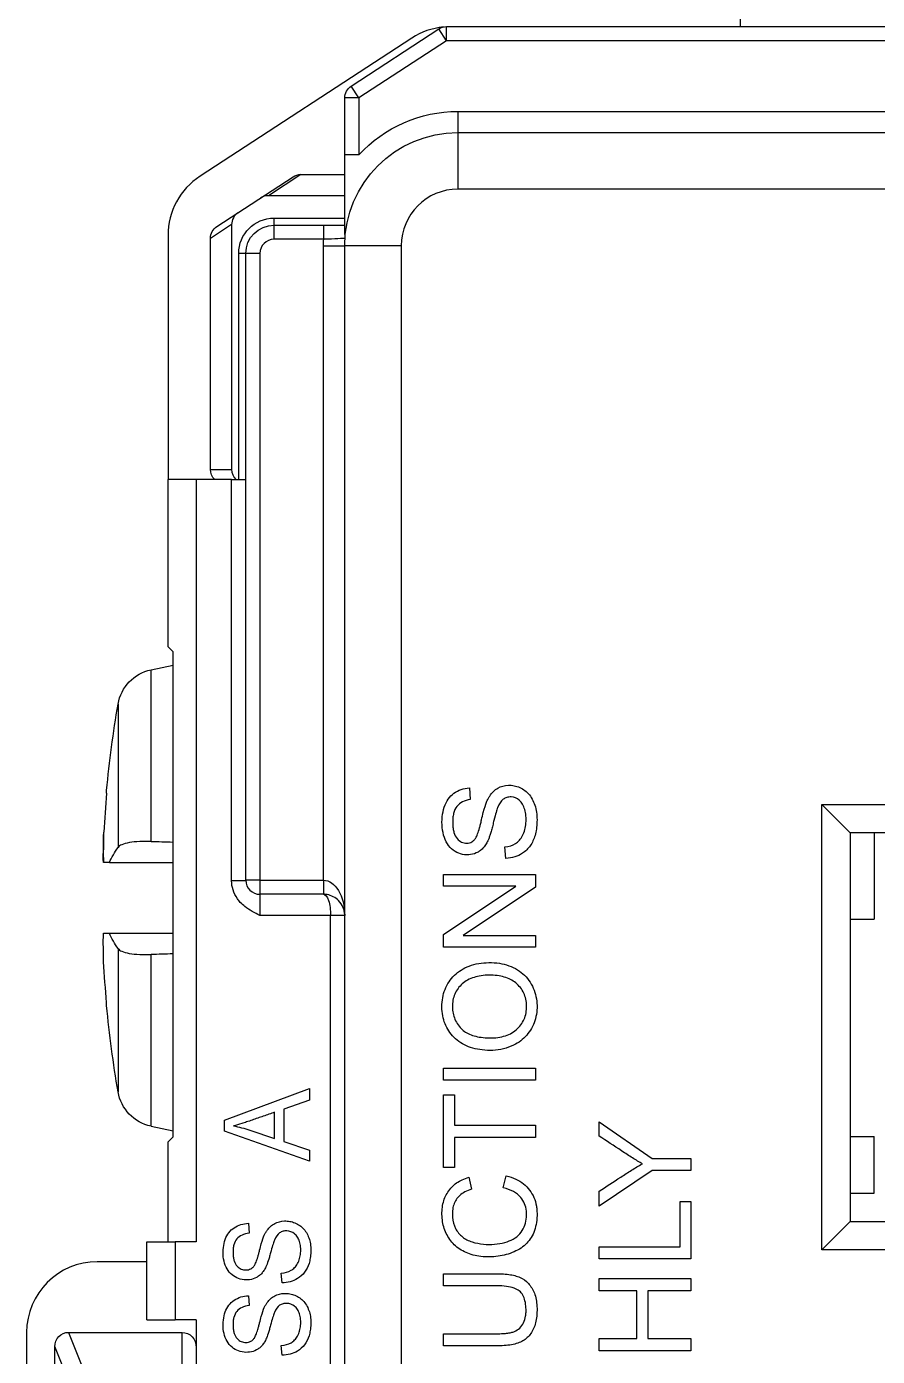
# Model space of a CAD drawing. Header units: inches. Extents: x -8 to 28.4, y -30 to 31.2.
# Drawn here: x 17.943 to 18.545, y 22.323 to 23.264 of the extents above; entities that cross this region are included whole.
import ezdxf

# ---------------------------------------------------------------- set-up
doc = ezdxf.new("R2010")
doc.units = ezdxf.units.IN
doc.header["$MEASUREMENT"] = 0
doc.layers.add('GEOMETRY', color=7, linetype='Continuous')
doc.layers.add('PSYMS', color=7, linetype='Continuous')

# ---------------------------------------------------------------- blocks, each defined once
blk = doc.blocks.new('GFRST15W')
at = {"layer": 'GEOMETRY'}
for p, q in [((0.505, 3.435), (0.505, 3.7375)), ((0.29697, 3.425), (0.29697, 3.435)), ((0.29697, 3.435), (1.45303, 3.435)), ((0.29697, 3.425), (0.29697, 3.435)), ((0.29697, 3.435), (1.45303, 3.435)), ((0.2724, 3.42688), (0.12268, 3.32919)), ((0.22954, 3.39294), (0.29151, 3.43338)), ((0.22954, 3.39294), (0.29151, 3.43338)), ((0.29697, 3.425), (0.29151, 3.43338)), ((0.29697, 3.425), (0.29151, 3.43338)), ((0.29697, 3.425), (0.235, 3.38457)), ((0.29697, 3.425), (0.235, 3.38457)), ((1.45303, 3.425), (0.29697, 3.425)), ((1.45303, 3.425), (0.29697, 3.425)), ((0.235, 3.38457), (0.22954, 3.39294)), ((0.235, 3.38457), (0.22954, 3.39294)), ((0.235, 3.38457), (0.225, 3.38457)), ((0.225, 3.34423), (0.225, 3.38457)), ((0.235, 3.38457), (0.225, 3.38457)), ((0.225, 3.34423), (0.225, 3.38457)), ((0.235, 3.38457), (0.235, 3.34423)), ((0.235, 3.38457), (0.235, 3.34423)), ((0.305, 3.375), (0.305, 3.36)), ((0.305, 3.375), (1.445, 3.375)), ((0.305, 3.375), (0.305, 3.36)), ((0.305, 3.375), (1.445, 3.375)), ((0.305, 3.36), (0.305, 3.32)), ((0.305, 3.36), (1.445, 3.36)), ((0.305, 3.36), (0.305, 3.32)), ((0.305, 3.36), (1.445, 3.36)), ((0.235, 3.34423), (0.225, 3.34423)), ((0.235, 3.34423), (0.225, 3.34423)), ((0.13459, 3.2936), (0.18842, 3.32871)), ((0.19406, 3.33039), (0.17106, 3.31539)), ((0.19406, 3.33039), (0.225, 3.33039)), ((0.17106, 3.31539), (0.17097, 3.31539)), ((0.225, 3.31539), (0.17106, 3.31539)), ((1.445, 3.32), (0.305, 3.32)), ((1.445, 3.32), (0.305, 3.32)), ((0.145, 3.29494), (0.13, 3.28515)), ((0.145, 3.29497), (0.145, 3.29494)), ((0.145, 3.29494), (0.145, 3.12164)), ((0.175, 3.2945), (0.175, 3.2995)), ((0.175, 3.2995), (0.225, 3.2995)), ((0.175, 3.2945), (0.175, 3.2995)), ((0.175, 3.2995), (0.225, 3.2995)), ((0.175, 3.2845), (0.175, 3.2945)), ((0.175, 3.2945), (0.21011, 3.2945)), ((0.175, 3.2845), (0.175, 3.2945)), ((0.175, 3.2945), (0.21011, 3.2945)), ((0.21011, 3.2845), (0.21011, 3.2945)), ((0.21011, 3.2945), (0.225, 3.2945)), ((0.21011, 3.2845), (0.21011, 3.2945)), ((0.21011, 3.2945), (0.225, 3.2945)), ((0.1, 3.28732), (0.1, 3.1145)), ((0.13, 3.12164), (0.13, 3.28515)), ((0.21011, 3.2845), (0.175, 3.2845)), ((0.21011, 3.2845), (0.175, 3.2845)), ((0.21, 3.28), (0.225, 3.28)), ((0.21, 2.831), (0.21, 3.28)), ((0.21, 3.28), (0.225, 3.28)), ((0.21, 2.831), (0.21, 3.28)), ((0.265, 3.28), (0.225, 3.28)), ((0.225, 0.84), (0.225, 3.28)), ((0.265, 3.28), (0.225, 3.28)), ((0.225, 0.84), (0.225, 3.28)), ((0.265, 3.28), (0.265, 0.84)), ((0.265, 3.28), (0.265, 0.84)), ((0.15, 3.1145), (0.15, 3.2745)), ((0.155, 3.2745), (0.15, 3.2745)), ((0.15, 3.1145), (0.15, 3.2745)), ((0.155, 3.2745), (0.15, 3.2745)), ((0.165, 3.2745), (0.155, 3.2745)), ((0.155, 2.831), (0.155, 3.2745)), ((0.165, 3.2745), (0.155, 3.2745)), ((0.155, 2.831), (0.155, 3.2745)), ((0.165, 3.2745), (0.165, 2.831)), ((0.165, 3.2745), (0.165, 2.831)), ((0.13, 3.12164), (0.145, 3.12164)), ((0.12, 3.1145), (0.1, 3.1145)), ((0.1, 2.99615), (0.1, 3.1145)), ((0.12, 3.1145), (0.1, 3.1145)), ((0.1, 2.99615), (0.1, 3.1145)), ((0.12, 3.1145), (0.12, 2.57514)), ((0.145, 3.1145), (0.12, 3.1145)), ((0.12, 3.1145), (0.12, 2.57514)), ((0.145, 3.1145), (0.12, 3.1145)), ((0.145, 3.1145), (0.155, 3.1145)), ((0.145, 2.83049), (0.145, 3.1145)), ((0.145, 3.1145), (0.155, 3.1145)), ((0.145, 2.83049), (0.145, 3.1145)), ((0.1, 2.99615), (0.10358, 2.99257)), ((0.1, 2.99615), (0.10358, 2.99257)), ((0.10358, 2.64943), (0.10358, 2.99257)), ((0.10358, 2.64943), (0.10358, 2.99257)), ((0.08803, 2.9799), (0.10358, 2.9832)), ((0.08803, 2.85843), (0.08803, 2.9799)), ((0.0647, 2.95562), (0.0647, 2.85422)), ((0.0566, 2.89255), (0.0566, 2.89456)), ((0.31318, 2.89623), (0.31382, 2.88798)), ((0.31318, 2.89623), (0.31382, 2.88798)), ((0.5825, 2.8645), (0.5625, 2.8845)), ((0.5625, 2.5695), (0.5625, 2.8845)), ((0.5625, 2.8845), (0.6875, 2.8845)), ((0.5825, 2.8645), (0.5625, 2.8845)), ((0.5625, 2.5695), (0.5625, 2.8845)), ((0.5625, 2.8845), (0.6875, 2.8845)), ((0.05451, 2.86348), (0.05448, 2.86348)), ((0.6675, 2.8645), (0.5825, 2.8645)), ((0.5825, 2.8645), (0.5825, 2.5895)), ((0.6675, 2.8645), (0.5825, 2.8645)), ((0.5825, 2.8645), (0.5825, 2.5895)), ((0.5995, 2.8645), (0.5995, 2.8035)), ((0.5995, 2.8645), (0.5995, 2.8035)), ((0.33899, 2.84643), (0.33828, 2.85454)), ((0.33899, 2.84643), (0.33828, 2.85454)), ((0.05855, 2.8434), (0.05428, 2.8434)), ((0.29488, 2.8349), (0.35988, 2.8349)), ((0.29488, 2.82666), (0.29488, 2.8349)), ((0.29488, 2.8349), (0.35988, 2.8349)), ((0.29488, 2.82666), (0.29488, 2.8349)), ((0.35988, 2.8349), (0.35988, 2.82607)), ((0.35988, 2.8349), (0.35988, 2.82607)), ((0.155, 2.83049), (0.145, 2.83049)), ((0.155, 2.83049), (0.145, 2.83049)), ((0.165, 2.831), (0.155, 2.831)), ((0.155, 2.83049), (0.155, 2.831)), ((0.165, 2.831), (0.155, 2.831)), ((0.155, 2.83049), (0.155, 2.831)), ((0.165, 2.831), (0.165, 2.821)), ((0.165, 2.831), (0.21, 2.831)), ((0.165, 2.831), (0.165, 2.821)), ((0.165, 2.831), (0.21, 2.831)), ((0.21, 2.831), (0.21, 2.821)), ((0.21, 2.831), (0.21, 2.821)), ((0.34591, 2.82666), (0.29488, 2.82666)), ((0.29488, 2.79252), (0.34591, 2.82666)), ((0.34591, 2.82666), (0.29488, 2.82666)), ((0.29488, 2.79252), (0.34591, 2.82666)), ((0.35988, 2.82607), (0.30879, 2.79194)), ((0.35988, 2.82607), (0.30879, 2.79194)), ((0.165, 2.821), (0.165, 2.806)), ((0.21, 2.821), (0.165, 2.821)), ((0.165, 2.821), (0.165, 2.806)), ((0.21, 2.821), (0.165, 2.821)), ((0.215, 2.806), (0.165, 2.806)), ((0.215, 2.806), (0.165, 2.806)), ((0.225, 2.806), (0.215, 2.806)), ((0.215, 1.06841), (0.215, 2.806)), ((0.225, 2.806), (0.215, 2.806)), ((0.215, 1.06841), (0.215, 2.806)), ((0.5825, 2.8035), (0.5995, 2.8035)), ((0.5825, 2.8035), (0.5995, 2.8035)), ((0.05428, 2.7934), (0.0543, 2.7934)), ((0.0543, 2.7934), (0.05855, 2.7934)), ((0.29488, 2.78369), (0.29488, 2.79252)), ((0.29488, 2.78369), (0.29488, 2.79252)), ((0.30879, 2.79194), (0.35988, 2.79194)), ((0.30879, 2.79194), (0.35988, 2.79194)), ((0.35988, 2.79194), (0.35988, 2.78369)), ((0.35988, 2.79194), (0.35988, 2.78369)), ((0.0647, 2.78258), (0.0647, 2.68118)), ((0.08803, 2.6569), (0.08803, 2.77837)), ((0.35988, 2.78369), (0.29488, 2.78369)), ((0.35988, 2.78369), (0.29488, 2.78369)), ((0.0566, 2.74224), (0.0566, 2.74425)), ((0.29488, 2.68937), (0.29488, 2.69799)), ((0.29488, 2.69799), (0.35988, 2.69799)), ((0.29488, 2.68937), (0.29488, 2.69799)), ((0.29488, 2.69799), (0.35988, 2.69799)), ((0.35988, 2.69799), (0.35988, 2.68937)), ((0.35988, 2.69799), (0.35988, 2.68937)), ((0.14, 2.66118), (0.2, 2.68369)), ((0.14, 2.66118), (0.2, 2.68369)), ((0.2, 2.68369), (0.2, 2.6754)), ((0.2, 2.68369), (0.2, 2.6754)), ((0.35988, 2.68937), (0.29488, 2.68937)), ((0.35988, 2.68937), (0.29488, 2.68937)), ((0.2, 2.6754), (0.18183, 2.66898)), ((0.2, 2.6754), (0.18183, 2.66898)), ((0.29488, 2.67908), (0.30254, 2.67908)), ((0.29488, 2.62757), (0.29488, 2.67908)), ((0.29488, 2.67908), (0.30254, 2.67908)), ((0.29488, 2.62757), (0.29488, 2.67908)), ((0.30254, 2.67908), (0.30254, 2.65758)), ((0.30254, 2.67908), (0.30254, 2.65758)), ((0.17536, 2.64808), (0.17536, 2.66673)), ((0.17536, 2.64808), (0.17536, 2.66673)), ((0.18183, 2.66898), (0.18183, 2.64598)), ((0.18183, 2.66898), (0.18183, 2.64598)), ((0.08803, 2.6569), (0.10358, 2.6536)), ((0.14, 2.65333), (0.14, 2.66118)), ((0.14, 2.65333), (0.14, 2.66118)), ((0.15776, 2.65412), (0.17536, 2.64808)), ((0.15776, 2.65412), (0.17536, 2.64808)), ((0.30254, 2.65758), (0.35988, 2.65758)), ((0.30254, 2.65758), (0.35988, 2.65758)), ((0.35988, 2.65758), (0.35988, 2.64898)), ((0.35988, 2.65758), (0.35988, 2.64898)), ((0.40489, 2.65999), (0.44235, 2.63405)), ((0.40489, 2.64996), (0.40489, 2.65999)), ((0.40489, 2.65999), (0.44235, 2.63405)), ((0.40489, 2.64996), (0.40489, 2.65999)), ((0.10358, 2.64943), (0.1, 2.64585)), ((0.10358, 2.64943), (0.1, 2.64585)), ((0.1, 2.57514), (0.1, 2.64585)), ((0.1, 2.57514), (0.1, 2.64585)), ((0.2, 2.6322), (0.14, 2.65333)), ((0.2, 2.6322), (0.14, 2.65333)), ((0.18183, 2.64598), (0.2, 2.63993)), ((0.18183, 2.64598), (0.2, 2.63993)), ((0.30254, 2.64898), (0.30254, 2.62757)), ((0.35988, 2.64898), (0.30254, 2.64898)), ((0.30254, 2.64898), (0.30254, 2.62757)), ((0.35988, 2.64898), (0.30254, 2.64898)), ((0.5825, 2.6495), (0.5995, 2.6495)), ((0.5825, 2.6495), (0.5995, 2.6495)), ((0.5995, 2.6095), (0.5995, 2.6495)), ((0.5995, 2.6095), (0.5995, 2.6495)), ((0.2, 2.63993), (0.2, 2.6322)), ((0.2, 2.63993), (0.2, 2.6322)), ((0.30254, 2.62757), (0.29488, 2.62757)), ((0.30254, 2.62757), (0.29488, 2.62757)), ((0.44235, 2.63405), (0.46989, 2.63405)), ((0.44235, 2.63405), (0.46989, 2.63405)), ((0.46989, 2.63405), (0.46989, 2.62545)), ((0.46989, 2.63405), (0.46989, 2.62545)), ((0.3127, 2.62073), (0.3147, 2.61227)), ((0.3127, 2.62073), (0.3147, 2.61227)), ((0.33708, 2.61323), (0.33926, 2.62185)), ((0.33708, 2.61323), (0.33926, 2.62185)), ((0.44235, 2.62545), (0.40489, 2.60039)), ((0.44235, 2.62545), (0.40489, 2.60039)), ((0.46989, 2.62545), (0.44235, 2.62545)), ((0.46989, 2.62545), (0.44235, 2.62545)), ((0.40489, 2.60039), (0.40489, 2.61085)), ((0.40489, 2.60039), (0.40489, 2.61085)), ((0.5825, 2.6095), (0.5995, 2.6095)), ((0.5825, 2.6095), (0.5995, 2.6095)), ((0.46222, 2.57161), (0.46222, 2.60364)), ((0.46222, 2.60364), (0.46989, 2.60364)), ((0.46222, 2.57161), (0.46222, 2.60364)), ((0.46222, 2.60364), (0.46989, 2.60364)), ((0.46989, 2.60364), (0.46989, 2.56301)), ((0.46989, 2.60364), (0.46989, 2.56301)), ((0.1569, 2.58818), (0.15748, 2.5812)), ((0.1569, 2.58818), (0.15748, 2.5812)), ((0.5625, 2.5695), (0.5825, 2.5895)), ((0.5625, 2.5695), (0.5825, 2.5895)), ((0.5825, 2.5895), (0.6675, 2.5895)), ((0.5825, 2.5895), (0.6675, 2.5895)), ((0.085, 2.51985), (0.085, 2.57514)), ((0.085, 2.57514), (0.105, 2.57514)), ((0.085, 2.51985), (0.085, 2.57514)), ((0.085, 2.57514), (0.105, 2.57514)), ((0.105, 2.57514), (0.105, 2.51985)), ((0.12, 2.57514), (0.105, 2.57514)), ((0.105, 2.57514), (0.105, 2.51985)), ((0.12, 2.57514), (0.105, 2.57514)), ((0.40489, 2.57161), (0.46222, 2.57161)), ((0.40489, 2.56301), (0.40489, 2.57161)), ((0.40489, 2.57161), (0.46222, 2.57161)), ((0.40489, 2.56301), (0.40489, 2.57161)), ((0.6875, 2.5695), (0.5625, 2.5695)), ((0.6875, 2.5695), (0.5625, 2.5695)), ((0.085, 2.561), (0.05, 2.561)), ((0.46989, 2.56301), (0.40489, 2.56301)), ((0.46989, 2.56301), (0.40489, 2.56301)), ((0.18072, 2.54602), (0.18006, 2.55289)), ((0.18072, 2.54602), (0.18006, 2.55289)), ((0.29488, 2.54393), (0.29488, 2.55254)), ((0.29488, 2.54393), (0.29488, 2.55254)), ((0.33239, 2.54393), (0.29488, 2.54393)), ((0.33239, 2.54393), (0.29488, 2.54393)), ((0.40489, 2.54904), (0.46989, 2.54904)), ((0.40489, 2.54043), (0.40489, 2.54904)), ((0.40489, 2.54904), (0.46989, 2.54904)), ((0.40489, 2.54043), (0.40489, 2.54904)), ((0.46989, 2.54904), (0.46989, 2.54043)), ((0.46989, 2.54904), (0.46989, 2.54043)), ((0.1569, 2.53692), (0.15748, 2.52993)), ((0.1569, 2.53692), (0.15748, 2.52993)), ((0.43158, 2.54043), (0.40489, 2.54043)), ((0.43158, 2.54043), (0.40489, 2.54043)), ((0.43158, 2.50666), (0.43158, 2.54043)), ((0.43158, 2.50666), (0.43158, 2.54043)), ((0.43926, 2.54043), (0.43926, 2.50666)), ((0.46989, 2.54043), (0.43926, 2.54043)), ((0.43926, 2.54043), (0.43926, 2.50666)), ((0.46989, 2.54043), (0.43926, 2.54043)), ((0.085, 2.51985), (0.105, 2.51985)), ((0.085, 2.51985), (0.105, 2.51985)), ((0.12, 2.51985), (0.105, 2.51985)), ((0.12, 2.51985), (0.105, 2.51985)), ((0.12, 2.51985), (0.12, 2.41975)), ((0.12, 2.51985), (0.12, 2.41975)), ((0, 2.511), (0, 2.1685)), ((0.02962, 2.511), (0.04962, 2.46099)), ((0.02962, 2.511), (0.11, 2.511)), ((0.11, 2.461), (0.11, 2.511)), ((0.29488, 2.50141), (0.29488, 2.51002)), ((0.29488, 2.50141), (0.29488, 2.51002)), ((0.40489, 2.50666), (0.43158, 2.50666)), ((0.40489, 2.49805), (0.40489, 2.50666)), ((0.40489, 2.50666), (0.43158, 2.50666)), ((0.40489, 2.49805), (0.40489, 2.50666)), ((0.43926, 2.50666), (0.46989, 2.50666)), ((0.43926, 2.50666), (0.46989, 2.50666)), ((0.46989, 2.50666), (0.46989, 2.49805)), ((0.46989, 2.50666), (0.46989, 2.49805)), ((0.04, 2.45089), (0.02, 2.50089)), ((0.02, 2.17861), (0.02, 2.50089)), ((0.18072, 2.49476), (0.18006, 2.50163)), ((0.18072, 2.49476), (0.18006, 2.50163)), ((0.46989, 2.49805), (0.40489, 2.49805)), ((0.46989, 2.49805), (0.40489, 2.49805))]:
    blk.add_line(p, q, dxfattribs=at)
at = {"layer": 'GEOMETRY', "extrusion": (0, 0, -1)}
for centre, radius, start, end in [((-0.29697, 3.425), 0.01, 56.878, 90), ((-0.29697, 3.425), 0.01, 56.878, 90), ((-0.235, 3.38457), 0.01, 0, 56.878), ((-0.235, 3.38457), 0.01, 0, 56.878), ((-0.305, 3.28), 0.095, 42.5369, 90), ((-0.305, 3.28), 0.095, 42.5369, 90), ((-0.305, 3.28), 0.08, 0, 90), ((-0.305, 3.28), 0.08, 0, 90), ((-0.175, 3.2745), 0.025, 0, 90), ((-0.175, 3.2745), 0.025, 0, 90), ((-0.175, 3.2745), 0.02, 0, 90), ((-0.175, 3.2745), 0.02, 0, 90), ((-0.305, 3.28), 0.095, 0, 2.71503), ((-0.305, 3.28), 0.095, 0, 2.71503), ((-0.09427, 2.95055), 0.03, 9.72932, 78), ((-0.86502, 2.8184), 0.812, 5.38173, 9.72932), ((-0.86502, 2.8184), 0.812, 350.27068, 354.61827), ((-0.09427, 2.68625), 0.03, 282, 350.27068)]:
    blk.add_arc(centre, radius, start, end, dxfattribs=at)
at = {"layer": 'GEOMETRY'}
for centre, radius, start, end in [((0.29972, 3.385), 0.05, 95.67592, 123.122), ((0.15, 3.28732), 0.05, 123.122, 180), ((0.17097, 3.30539), 0.01, 90, 123.11134), ((0.305, 3.28), 0.04, 90, 180), ((0.305, 3.28), 0.04, 90, 180), ((0.155, 3.29497), 0.01, 123.11134, 180), ((0.175, 3.2745), 0.01, 90, 180), ((0.175, 3.2745), 0.01, 90, 180), ((0.155, 3.12164), 0.01, 180, 225.5263), ((0.165, 2.831), 0.01, 180, 270), ((0.165, 2.831), 0.01, 180, 270), ((0.05, 2.511), 0.05, 90, 180)]:
    blk.add_arc(centre, radius, start, end, dxfattribs=at)
at = {"layer": 'GEOMETRY', "extrusion": (0, 0, -1)}
for centre, major_axis, ratio, start_param, end_param in [((0.19388, 3.32033), (-0.00854, -0.00557), 0.981303, 1.570796, 2.157367), ((0.14006, 3.28523), (-0.00844, -0.00551), 0.991918, 0.574195, 1.570796), ((0.14006, 3.12164), (-0.01006, 0), 0.994309, 5.488601, 6.283185), ((0.86564, 2.83413), (-0.81105, 0.03157), 0.739718, 6.246035, 6.281916), ((6.94484, 2.8584), (-31.94136, -0.00322), 0.000459, 4.928243, 4.929686), ((0.86564, 2.80186), (-0.81111, -0.03004), 0.706864, 0.0026, 0.0376), ((6.94447, 2.77839), (31.93961, -0.00323), 0.000459, 4.495091, 4.496535), ((0.86315, 2.81893), (0.22265, 0.78028), 0.997983, 4.342782, 4.378705), ((0.0301, 2.50038), (-0.00398, 0.00995), 0.933333, 5.117281, 6.640494), ((0.11, 2.50038), (0, 0.01062), 0.941742, 0, 1.570796)]:
    blk.add_ellipse(centre, major_axis=major_axis, ratio=ratio, start_param=start_param, end_param=end_param, dxfattribs=at)
at = {"layer": 'GEOMETRY'}
for centre, major_axis, ratio, start_param, end_param in [((0.86315, 2.81787), (0.22265, -0.78028), 0.997983, 4.342782, 4.376903), ((0.86564, 2.83494), (-0.81111, 0.03004), 0.706864, 0.0026, 0.0376), ((-0.66693, 1.79904), (1.01664, 0.80711), 0.112382, 0.002777, 0.091972), ((-0.66693, 1.79904), (1.01664, 0.80711), 0.112382, 0.002777, 0.091972)]:
    blk.add_ellipse(centre, major_axis=major_axis, ratio=ratio, start_param=start_param, end_param=end_param, dxfattribs=at)
for points, knots in [([(0.225, 3.28786), (0.225, 3.29216), (0.225, 3.29656), (0.225, 3.30107), (0.225, 3.30257), (0.225, 3.30469), (0.225, 3.30748), (0.225, 3.3106), (0.225, 3.31306), (0.225, 3.31479), (0.225, 3.32007), (0.225, 3.32521), (0.225, 3.33017), (0.225, 3.33778), (0.225, 3.3426), (0.225, 3.34423)], [-0.9991501, -0.9991501, -0.9991501, -0.9991501, -0.75, -0.75, -0.75, -0.625, -0.625, -0.625, -0.5, -0.5, -0.5, -0.25, -0.25, -0.25, 0, 0, 0, 0]), ([(0.225, 3.28786), (0.225, 3.29216), (0.225, 3.29656), (0.225, 3.30107), (0.225, 3.30257), (0.225, 3.30469), (0.225, 3.30748), (0.225, 3.3106), (0.225, 3.31306), (0.225, 3.31479), (0.225, 3.32007), (0.225, 3.32521), (0.225, 3.33017), (0.225, 3.33778), (0.225, 3.3426), (0.225, 3.34423)], [-0.9991501, -0.9991501, -0.9991501, -0.9991501, -0.75, -0.75, -0.75, -0.625, -0.625, -0.625, -0.5, -0.5, -0.5, -0.25, -0.25, -0.25, 0, 0, 0, 0]), ([(0.33305, 2.88226), (0.33277, 2.88152), (0.33205, 2.87927), (0.33084, 2.87469), (0.32964, 2.86965), (0.32875, 2.8662), (0.32788, 2.86327), (0.32703, 2.8608), (0.3262, 2.85882), (0.32512, 2.85683), (0.32362, 2.8546), (0.32159, 2.85245), (0.31851, 2.85025), (0.31418, 2.84877), (0.30826, 2.84893), (0.30287, 2.85108), (0.29822, 2.8551), (0.2952, 2.86112), (0.29366, 2.86814), (0.29374, 2.8761), (0.29517, 2.88288), (0.29796, 2.88865), (0.30206, 2.8928), (0.30727, 2.89547), (0.31113, 2.89615), (0.31318, 2.89623)], [0, 0, 0, 0, 0.03125, 0.0625, 0.078125, 0.09375, 0.109375, 0.125, 0.140625, 0.15625, 0.1875, 0.21875, 0.25, 0.3125, 0.375, 0.4375, 0.5, 0.5625, 0.625, 0.6875, 0.75, 0.8125, 0.875, 0.9375, 1, 1, 1, 1]), ([(0.33305, 2.88226), (0.33277, 2.88152), (0.33205, 2.87927), (0.33084, 2.87469), (0.32964, 2.86965), (0.32875, 2.8662), (0.32788, 2.86327), (0.32703, 2.8608), (0.3262, 2.85882), (0.32512, 2.85683), (0.32362, 2.8546), (0.32159, 2.85245), (0.31851, 2.85025), (0.31418, 2.84877), (0.30826, 2.84893), (0.30287, 2.85108), (0.29822, 2.8551), (0.2952, 2.86112), (0.29366, 2.86814), (0.29374, 2.8761), (0.29517, 2.88288), (0.29796, 2.88865), (0.30206, 2.8928), (0.30727, 2.89547), (0.31113, 2.89615), (0.31318, 2.89623)], [0, 0, 0, 0, 0.03125, 0.0625, 0.078125, 0.09375, 0.109375, 0.125, 0.140625, 0.15625, 0.1875, 0.21875, 0.25, 0.3125, 0.375, 0.4375, 0.5, 0.5625, 0.625, 0.6875, 0.75, 0.8125, 0.875, 0.9375, 1, 1, 1, 1]), ([(0.31382, 2.88798), (0.31169, 2.88775), (0.30798, 2.88672), (0.30402, 2.88352), (0.30209, 2.8793), (0.30139, 2.87501), (0.30129, 2.87114), (0.30156, 2.86764), (0.30237, 2.86371), (0.30435, 2.86012), (0.30704, 2.85808), (0.30941, 2.85729), (0.31207, 2.85709), (0.31446, 2.85772), (0.31641, 2.85916), (0.31768, 2.86065), (0.31901, 2.8636), (0.32012, 2.86715), (0.32103, 2.87062), (0.32194, 2.87467), (0.32346, 2.8809), (0.32498, 2.88578), (0.32635, 2.88857), (0.32791, 2.89125), (0.33013, 2.89395), (0.33428, 2.89705), (0.33927, 2.8984), (0.34489, 2.89802), (0.34877, 2.89677), (0.35256, 2.89454), (0.35675, 2.89045), (0.35966, 2.88454), (0.36095, 2.87786), (0.36105, 2.87222), (0.36062, 2.86712), (0.35936, 2.86109), (0.35651, 2.85498), (0.35285, 2.85143), (0.35068, 2.85)], [0, 0, 0, 0, 0.03125, 0.0625, 0.09375, 0.109375, 0.125, 0.140625, 0.15625, 0.1875, 0.21875, 0.234375, 0.25, 0.28125, 0.296875, 0.3125, 0.328125, 0.34375, 0.351562, 0.359375, 0.375, 0.40625, 0.421875, 0.4375, 0.46875, 0.5, 0.5625, 0.59375, 0.625, 0.65625, 0.6875, 0.75, 0.78125, 0.8125, 0.84375, 0.875, 0.9375, 1, 1, 1, 1]), ([(0.31382, 2.88798), (0.31169, 2.88775), (0.30798, 2.88672), (0.30402, 2.88352), (0.30209, 2.8793), (0.30139, 2.87501), (0.30129, 2.87114), (0.30156, 2.86764), (0.30237, 2.86371), (0.30435, 2.86012), (0.30704, 2.85808), (0.30941, 2.85729), (0.31207, 2.85709), (0.31446, 2.85772), (0.31641, 2.85916), (0.31768, 2.86065), (0.31901, 2.8636), (0.32012, 2.86715), (0.32103, 2.87062), (0.32194, 2.87467), (0.32346, 2.8809), (0.32498, 2.88578), (0.32635, 2.88857), (0.32791, 2.89125), (0.33013, 2.89395), (0.33428, 2.89705), (0.33927, 2.8984), (0.34489, 2.89802), (0.34877, 2.89677), (0.35256, 2.89454), (0.35675, 2.89045), (0.35966, 2.88454), (0.36095, 2.87786), (0.36105, 2.87222), (0.36062, 2.86712), (0.35936, 2.86109), (0.35651, 2.85498), (0.35285, 2.85143), (0.35068, 2.85)], [0, 0, 0, 0, 0.03125, 0.0625, 0.09375, 0.109375, 0.125, 0.140625, 0.15625, 0.1875, 0.21875, 0.234375, 0.25, 0.28125, 0.296875, 0.3125, 0.328125, 0.34375, 0.351562, 0.359375, 0.375, 0.40625, 0.421875, 0.4375, 0.46875, 0.5, 0.5625, 0.59375, 0.625, 0.65625, 0.6875, 0.75, 0.78125, 0.8125, 0.84375, 0.875, 0.9375, 1, 1, 1, 1]), ([(0.33828, 2.85454), (0.3413, 2.8549), (0.34505, 2.85606), (0.34863, 2.85907), (0.35087, 2.86239), (0.35253, 2.86669), (0.35333, 2.87136), (0.35329, 2.87659), (0.35244, 2.88107), (0.35082, 2.88496), (0.3478, 2.88858), (0.34377, 2.89018), (0.33957, 2.88969), (0.33613, 2.888), (0.33412, 2.88507), (0.33305, 2.88226)], [0, 0, 0, 0, 0.125, 0.1875, 0.25, 0.3125, 0.375, 0.4375, 0.5, 0.5625, 0.625, 0.75, 0.8125, 0.875, 1, 1, 1, 1]), ([(0.33828, 2.85454), (0.3413, 2.8549), (0.34505, 2.85606), (0.34863, 2.85907), (0.35087, 2.86239), (0.35253, 2.86669), (0.35333, 2.87136), (0.35329, 2.87659), (0.35244, 2.88107), (0.35082, 2.88496), (0.3478, 2.88858), (0.34377, 2.89018), (0.33957, 2.88969), (0.33613, 2.888), (0.33412, 2.88507), (0.33305, 2.88226)], [0, 0, 0, 0, 0.125, 0.1875, 0.25, 0.3125, 0.375, 0.4375, 0.5, 0.5625, 0.625, 0.75, 0.8125, 0.875, 1, 1, 1, 1]), ([(0.05855, 2.84341), (0.05939, 2.84529), (0.06032, 2.84713), (0.06134, 2.84893), (0.06237, 2.85073), (0.06349, 2.85249), (0.0647, 2.85422)], [0, 0, 0, 0, 0.4998004, 0.4998004, 0.4998004, 0.9999998, 0.9999998, 0.9999998, 0.9999998]), ([(0.08803, 2.85843), (0.08526, 2.85851), (0.08258, 2.85849), (0.07733, 2.85823), (0.07483, 2.85796), (0.07055, 2.8572), (0.06877, 2.85671), (0.06611, 2.85557), (0.0652, 2.85492), (0.0647, 2.85422)], [0.00006182, 0.00006182, 0.00006182, 0.00006182, 0.02176205, 0.02176205, 0.04556629, 0.04556629, 0.06892662, 0.06892662, 0.09120464, 0.09120464, 0.09120464, 0.09120464]), ([(0.165, 2.806), (0.16132, 2.80784), (0.1576, 2.80979), (0.15437, 2.81235), (0.15322, 2.81325), (0.15214, 2.81424), (0.15115, 2.81532), (0.15041, 2.81612), (0.14973, 2.81698), (0.14911, 2.81786), (0.14775, 2.81981), (0.14667, 2.82199), (0.14597, 2.82425), (0.14534, 2.82626), (0.145, 2.82839), (0.145, 2.83049)], [0, 0, 0, 0, 0.369288, 0.369288, 0.369288, 0.499995, 0.499995, 0.499995, 0.597387, 0.597387, 0.597387, 0.810849, 0.810849, 0.810849, 1, 1, 1, 1]), ([(0.165, 2.806), (0.16132, 2.80784), (0.1576, 2.80979), (0.15437, 2.81235), (0.15322, 2.81325), (0.15214, 2.81424), (0.15115, 2.81532), (0.15041, 2.81612), (0.14973, 2.81698), (0.14911, 2.81786), (0.14775, 2.81981), (0.14667, 2.82199), (0.14597, 2.82425), (0.14534, 2.82626), (0.145, 2.82839), (0.145, 2.83049)], [0, 0, 0, 0, 0.369288, 0.369288, 0.369288, 0.499995, 0.499995, 0.499995, 0.597387, 0.597387, 0.597387, 0.810849, 0.810849, 0.810849, 1, 1, 1, 1]), ([(0.21, 2.831), (0.21394, 2.831), (0.21783, 2.82831), (0.22061, 2.82368), (0.22338, 2.81905), (0.225, 2.81256), (0.225, 2.806)], [-1, -1, -1, -1, -0.5, -0.5, -0.5, 0, 0, 0, 0]), ([(0.21, 2.831), (0.21394, 2.831), (0.21783, 2.82831), (0.22061, 2.82368), (0.22338, 2.81905), (0.225, 2.81256), (0.225, 2.806)], [-1, -1, -1, -1, -0.5, -0.5, -0.5, 0, 0, 0, 0]), ([(0.21, 2.821), (0.21131, 2.821), (0.21261, 2.81938), (0.21354, 2.81661), (0.21446, 2.81383), (0.215, 2.80994), (0.215, 2.806)], [0, 0, 0, 0, 0.5, 0.5, 0.5, 1, 1, 1, 1]), ([(0.21, 2.821), (0.21131, 2.821), (0.21261, 2.81938), (0.21354, 2.81661), (0.21446, 2.81383), (0.215, 2.80994), (0.215, 2.806)], [0, 0, 0, 0, 0.5, 0.5, 0.5, 1, 1, 1, 1]), ([(0.22061, 2.81661), (0.22061, 2.81661), (0.22061, 2.81661), (0.22061, 2.81661), (0.21844, 2.81877), (0.21559, 2.82024), (0.21257, 2.82077)], [-0.5000014, -0.5000014, -0.5000014, -0.5000014, -0.5, -0.5, -0.5, -0.1096097, -0.1096097, -0.1096097, -0.1096097]), ([(0.22061, 2.81661), (0.22061, 2.81661), (0.22061, 2.81661), (0.22061, 2.81661), (0.21844, 2.81877), (0.21559, 2.82024), (0.21257, 2.82077)], [-0.5000014, -0.5000014, -0.5000014, -0.5000014, -0.5, -0.5, -0.5, -0.1096097, -0.1096097, -0.1096097, -0.1096097]), ([(0.225, 2.806), (0.225, 2.80705), (0.22488, 2.80809), (0.22445, 2.8101), (0.22414, 2.81107), (0.22303, 2.81362), (0.22209, 2.81512), (0.22061, 2.81661)], [0, 0, 0, 0, 0.01452419, 0.01452419, 0.0288725, 0.0288725, 0.05389287, 0.05389287, 0.05389287, 0.05389287]), ([(0.225, 2.806), (0.225, 2.80705), (0.22488, 2.80809), (0.22445, 2.8101), (0.22414, 2.81107), (0.22303, 2.81362), (0.22209, 2.81512), (0.22061, 2.81661)], [0, 0, 0, 0, 0.01452419, 0.01452419, 0.0288725, 0.0288725, 0.05389287, 0.05389287, 0.05389287, 0.05389287]), ([(0.0647, 2.78258), (0.06349, 2.78431), (0.06237, 2.78607), (0.06134, 2.78787), (0.06032, 2.78968), (0.05938, 2.79152), (0.05855, 2.7934)], [0.0000002, 0.0000002, 0.0000002, 0.0000002, 0.4997995, 0.4997995, 0.4997995, 1, 1, 1, 1]), ([(0.0647, 2.78258), (0.06519, 2.78188), (0.0661, 2.78124), (0.06875, 2.78009), (0.07052, 2.7796), (0.0748, 2.77884), (0.0773, 2.77858), (0.08256, 2.77831), (0.08525, 2.77829), (0.08803, 2.77837)], [0.00000099, 0.00000099, 0.00000099, 0.00000099, 0.02221322, 0.02221322, 0.04549559, 0.04549559, 0.06937831, 0.06937831, 0.09113836, 0.09113836, 0.09113836, 0.09113836]), ([(0.34444, 2.71425), (0.34213, 2.71312), (0.33738, 2.71138), (0.32981, 2.71032), (0.32212, 2.71069), (0.31545, 2.71196), (0.30953, 2.71426), (0.30444, 2.71756), (0.30015, 2.72186), (0.29695, 2.72667), (0.2948, 2.7321), (0.29371, 2.73806), (0.29366, 2.74474), (0.29477, 2.75086), (0.29703, 2.75654), (0.30155, 2.76339), (0.30626, 2.76704), (0.31002, 2.76889)], [0, 0, 0, 0, 0.0625, 0.125, 0.1875, 0.25, 0.3125, 0.375, 0.4375, 0.5, 0.5625, 0.625, 0.6875, 0.75, 0.8125, 0.875, 1, 1, 1, 1]), ([(0.34444, 2.71425), (0.34213, 2.71312), (0.33738, 2.71138), (0.32981, 2.71032), (0.32212, 2.71069), (0.31545, 2.71196), (0.30953, 2.71426), (0.30444, 2.71756), (0.30015, 2.72186), (0.29695, 2.72667), (0.2948, 2.7321), (0.29371, 2.73806), (0.29366, 2.74474), (0.29477, 2.75086), (0.29703, 2.75654), (0.30155, 2.76339), (0.30626, 2.76704), (0.31002, 2.76889)], [0, 0, 0, 0, 0.0625, 0.125, 0.1875, 0.25, 0.3125, 0.375, 0.4375, 0.5, 0.5625, 0.625, 0.6875, 0.75, 0.8125, 0.875, 1, 1, 1, 1]), ([(0.31002, 2.76889), (0.31403, 2.77086), (0.3206, 2.77267), (0.33086, 2.77276), (0.33789, 2.77165), (0.34434, 2.76934), (0.35004, 2.76589), (0.35452, 2.76153), (0.35902, 2.75421), (0.36117, 2.74612), (0.36094, 2.7374), (0.35967, 2.73148), (0.35725, 2.726), (0.35265, 2.7195), (0.34807, 2.716), (0.34444, 2.71425)], [0, 0, 0, 0, 0.125, 0.1875, 0.25, 0.3125, 0.375, 0.4375, 0.5, 0.625, 0.6875, 0.75, 0.8125, 0.875, 1, 1, 1, 1]), ([(0.31002, 2.76889), (0.31403, 2.77086), (0.3206, 2.77267), (0.33086, 2.77276), (0.33789, 2.77165), (0.34434, 2.76934), (0.35004, 2.76589), (0.35452, 2.76153), (0.35902, 2.75421), (0.36117, 2.74612), (0.36094, 2.7374), (0.35967, 2.73148), (0.35725, 2.726), (0.35265, 2.7195), (0.34807, 2.716), (0.34444, 2.71425)], [0, 0, 0, 0, 0.125, 0.1875, 0.25, 0.3125, 0.375, 0.4375, 0.5, 0.625, 0.6875, 0.75, 0.8125, 0.875, 1, 1, 1, 1]), ([(0.34679, 2.75755), (0.34463, 2.75953), (0.34074, 2.7618), (0.33427, 2.76342), (0.32871, 2.76392), (0.32274, 2.76371), (0.31582, 2.7624), (0.30995, 2.75958), (0.30568, 2.75537), (0.30235, 2.75021), (0.3009, 2.74428), (0.30127, 2.73786), (0.30277, 2.73211), (0.3052, 2.72828), (0.3074, 2.72597)], [0, 0, 0, 0, 0.125, 0.1875, 0.25, 0.3125, 0.375, 0.5, 0.5625, 0.625, 0.75, 0.8125, 0.875, 1, 1, 1, 1]), ([(0.34679, 2.75755), (0.34463, 2.75953), (0.34074, 2.7618), (0.33427, 2.76342), (0.32871, 2.76392), (0.32274, 2.76371), (0.31582, 2.7624), (0.30995, 2.75958), (0.30568, 2.75537), (0.30235, 2.75021), (0.3009, 2.74428), (0.30127, 2.73786), (0.30277, 2.73211), (0.3052, 2.72828), (0.3074, 2.72597)], [0, 0, 0, 0, 0.125, 0.1875, 0.25, 0.3125, 0.375, 0.5, 0.5625, 0.625, 0.75, 0.8125, 0.875, 1, 1, 1, 1]), ([(0.3074, 2.72597), (0.30919, 2.72409), (0.31383, 2.72114), (0.32202, 2.71948), (0.33045, 2.71929), (0.33615, 2.72003), (0.34112, 2.72167), (0.34539, 2.72421), (0.34895, 2.72766), (0.35151, 2.73151), (0.35312, 2.7358), (0.35377, 2.74061), (0.35347, 2.74568), (0.35182, 2.75158), (0.34918, 2.75535), (0.34679, 2.75755)], [0, 0, 0, 0, 0.125, 0.25, 0.3125, 0.375, 0.4375, 0.5, 0.5625, 0.625, 0.6875, 0.75, 0.8125, 0.875, 1, 1, 1, 1]), ([(0.3074, 2.72597), (0.30919, 2.72409), (0.31383, 2.72114), (0.32202, 2.71948), (0.33045, 2.71929), (0.33615, 2.72003), (0.34112, 2.72167), (0.34539, 2.72421), (0.34895, 2.72766), (0.35151, 2.73151), (0.35312, 2.7358), (0.35377, 2.74061), (0.35347, 2.74568), (0.35182, 2.75158), (0.34918, 2.75535), (0.34679, 2.75755)], [0, 0, 0, 0, 0.125, 0.25, 0.3125, 0.375, 0.4375, 0.5, 0.5625, 0.625, 0.6875, 0.75, 0.8125, 0.875, 1, 1, 1, 1]), ([(0.17536, 2.66673), (0.17272, 2.66581), (0.16743, 2.66399), (0.16077, 2.66168), (0.15556, 2.65989), (0.15093, 2.65839), (0.14801, 2.65753), (0.14631, 2.65709)], [0, 0, 0, 0, 0.25, 0.5, 0.625, 0.75, 1, 1, 1, 1]), ([(0.17536, 2.66673), (0.17272, 2.66581), (0.16743, 2.66399), (0.16077, 2.66168), (0.15556, 2.65989), (0.15093, 2.65839), (0.14801, 2.65753), (0.14631, 2.65709)], [0, 0, 0, 0, 0.25, 0.5, 0.625, 0.75, 1, 1, 1, 1]), ([(0.14631, 2.65709), (0.14825, 2.65673), (0.15018, 2.6563), (0.154, 2.65531), (0.15589, 2.65475), (0.15776, 2.65412)], [0, 0, 0, 0, 0.01504117, 0.01504117, 0.03008216, 0.03008216, 0.03008216, 0.03008216]), ([(0.14631, 2.65709), (0.14825, 2.65673), (0.15018, 2.6563), (0.154, 2.65531), (0.15589, 2.65475), (0.15776, 2.65412)], [0, 0, 0, 0, 0.01504117, 0.01504117, 0.03008216, 0.03008216, 0.03008216, 0.03008216]), ([(0.43548, 2.63027), (0.43335, 2.6315), (0.42879, 2.63424), (0.41813, 2.6412), (0.41019, 2.64647), (0.40489, 2.64996)], [0, 0, 0, 0, 0.25, 0.5, 1, 1, 1, 1]), ([(0.43548, 2.63027), (0.43335, 2.6315), (0.42879, 2.63424), (0.41813, 2.6412), (0.41019, 2.64647), (0.40489, 2.64996)], [0, 0, 0, 0, 0.25, 0.5, 1, 1, 1, 1]), ([(0.40489, 2.61085), (0.40998, 2.61418), (0.41761, 2.61915), (0.42779, 2.62587), (0.43292, 2.62886), (0.43548, 2.63027)], [0, 0, 0, 0, 0.5, 0.75, 1, 1, 1, 1]), ([(0.40489, 2.61085), (0.40998, 2.61418), (0.41761, 2.61915), (0.42779, 2.62587), (0.43292, 2.62886), (0.43548, 2.63027)], [0, 0, 0, 0, 0.5, 0.75, 1, 1, 1, 1]), ([(0.33926, 2.62185), (0.34411, 2.6206), (0.35019, 2.61774), (0.35595, 2.61182), (0.35902, 2.60654), (0.36047, 2.60153), (0.36098, 2.59717), (0.36103, 2.59248), (0.36049, 2.58714), (0.3589, 2.5816), (0.35634, 2.57696), (0.35291, 2.57306), (0.34867, 2.56984), (0.34345, 2.56732), (0.33782, 2.56554), (0.33201, 2.56451), (0.32576, 2.56427), (0.31786, 2.56492), (0.30921, 2.5676), (0.30111, 2.57348), (0.2958, 2.58199), (0.29381, 2.59003), (0.29369, 2.59712), (0.29455, 2.60362), (0.29747, 2.61065), (0.30374, 2.61712), (0.30945, 2.61978), (0.3127, 2.62073)], [0, 0, 0, 0, 0.0625, 0.09375, 0.125, 0.15625, 0.171875, 0.1875, 0.21875, 0.25, 0.28125, 0.3125, 0.34375, 0.375, 0.40625, 0.4375, 0.46875, 0.5, 0.5625, 0.625, 0.6875, 0.75, 0.78125, 0.8125, 0.875, 0.9375, 1, 1, 1, 1]), ([(0.33926, 2.62185), (0.34411, 2.6206), (0.35019, 2.61774), (0.35595, 2.61182), (0.35902, 2.60654), (0.36047, 2.60153), (0.36098, 2.59717), (0.36103, 2.59248), (0.36049, 2.58714), (0.3589, 2.5816), (0.35634, 2.57696), (0.35291, 2.57306), (0.34867, 2.56984), (0.34345, 2.56732), (0.33782, 2.56554), (0.33201, 2.56451), (0.32576, 2.56427), (0.31786, 2.56492), (0.30921, 2.5676), (0.30111, 2.57348), (0.2958, 2.58199), (0.29381, 2.59003), (0.29369, 2.59712), (0.29455, 2.60362), (0.29747, 2.61065), (0.30374, 2.61712), (0.30945, 2.61978), (0.3127, 2.62073)], [0, 0, 0, 0, 0.0625, 0.09375, 0.125, 0.15625, 0.171875, 0.1875, 0.21875, 0.25, 0.28125, 0.3125, 0.34375, 0.375, 0.40625, 0.4375, 0.46875, 0.5, 0.5625, 0.625, 0.6875, 0.75, 0.78125, 0.8125, 0.875, 0.9375, 1, 1, 1, 1]), ([(0.3147, 2.61227), (0.31125, 2.61116), (0.30708, 2.60898), (0.30365, 2.60497), (0.30195, 2.60138), (0.30108, 2.59723), (0.30111, 2.59081), (0.30292, 2.5842), (0.30713, 2.57917), (0.31136, 2.57641), (0.31639, 2.57448), (0.32296, 2.57315), (0.33121, 2.57321), (0.33829, 2.57442), (0.34444, 2.57681), (0.34902, 2.58047), (0.35206, 2.58556), (0.35365, 2.59094), (0.35374, 2.59891), (0.35173, 2.60373), (0.34945, 2.60646)], [0, 0, 0, 0, 0.0625, 0.09375, 0.125, 0.15625, 0.1875, 0.25, 0.3125, 0.34375, 0.375, 0.4375, 0.5, 0.5625, 0.625, 0.6875, 0.75, 0.8125, 0.875, 1, 1, 1, 1]), ([(0.3147, 2.61227), (0.31125, 2.61116), (0.30708, 2.60898), (0.30365, 2.60497), (0.30195, 2.60138), (0.30108, 2.59723), (0.30111, 2.59081), (0.30292, 2.5842), (0.30713, 2.57917), (0.31136, 2.57641), (0.31639, 2.57448), (0.32296, 2.57315), (0.33121, 2.57321), (0.33829, 2.57442), (0.34444, 2.57681), (0.34902, 2.58047), (0.35206, 2.58556), (0.35365, 2.59094), (0.35374, 2.59891), (0.35173, 2.60373), (0.34945, 2.60646)], [0, 0, 0, 0, 0.0625, 0.09375, 0.125, 0.15625, 0.1875, 0.25, 0.3125, 0.34375, 0.375, 0.4375, 0.5, 0.5625, 0.625, 0.6875, 0.75, 0.8125, 0.875, 1, 1, 1, 1]), ([(0.17524, 2.57636), (0.17498, 2.57573), (0.17432, 2.57383), (0.1732, 2.56995), (0.17209, 2.56569), (0.17099, 2.5618), (0.16994, 2.55876), (0.16892, 2.55652), (0.16793, 2.55484), (0.16654, 2.55295), (0.16466, 2.55113), (0.16182, 2.54926), (0.15782, 2.548), (0.15236, 2.54814), (0.14738, 2.54996), (0.14309, 2.55336), (0.1403, 2.55846), (0.13888, 2.5644), (0.13895, 2.57114), (0.14028, 2.57688), (0.14285, 2.58176), (0.14663, 2.58528), (0.15145, 2.58754), (0.155, 2.58811), (0.1569, 2.58818)], [0, 0, 0, 0, 0.03125, 0.0625, 0.078125, 0.09375, 0.125, 0.140625, 0.15625, 0.1875, 0.21875, 0.25, 0.3125, 0.375, 0.4375, 0.5, 0.5625, 0.625, 0.6875, 0.75, 0.8125, 0.875, 0.9375, 1, 1, 1, 1]), ([(0.17524, 2.57636), (0.17498, 2.57573), (0.17432, 2.57383), (0.1732, 2.56995), (0.17209, 2.56569), (0.17099, 2.5618), (0.16994, 2.55876), (0.16892, 2.55652), (0.16793, 2.55484), (0.16654, 2.55295), (0.16466, 2.55113), (0.16182, 2.54926), (0.15782, 2.548), (0.15236, 2.54814), (0.14738, 2.54996), (0.14309, 2.55336), (0.1403, 2.55846), (0.13888, 2.5644), (0.13895, 2.57114), (0.14028, 2.57688), (0.14285, 2.58176), (0.14663, 2.58528), (0.15145, 2.58754), (0.155, 2.58811), (0.1569, 2.58818)], [0, 0, 0, 0, 0.03125, 0.0625, 0.078125, 0.09375, 0.125, 0.140625, 0.15625, 0.1875, 0.21875, 0.25, 0.3125, 0.375, 0.4375, 0.5, 0.5625, 0.625, 0.6875, 0.75, 0.8125, 0.875, 0.9375, 1, 1, 1, 1]), ([(0.15748, 2.5812), (0.15552, 2.581), (0.15209, 2.58013), (0.14843, 2.57742), (0.14666, 2.57384), (0.14601, 2.57021), (0.14593, 2.56693), (0.14618, 2.56397), (0.14692, 2.56064), (0.14876, 2.55761), (0.15169, 2.55553), (0.15528, 2.55491), (0.15809, 2.55558), (0.15989, 2.5568), (0.16106, 2.55807), (0.16228, 2.56058), (0.16331, 2.56359), (0.16415, 2.56653), (0.16499, 2.56996), (0.16639, 2.57522), (0.1678, 2.57935), (0.16906, 2.58171), (0.1705, 2.58397), (0.17255, 2.58626), (0.17638, 2.58888), (0.18099, 2.59002), (0.18617, 2.5897), (0.18975, 2.58864), (0.19326, 2.58675), (0.19712, 2.58328), (0.1998, 2.57828), (0.20099, 2.57262), (0.20108, 2.56785), (0.20068, 2.56354), (0.19952, 2.55844), (0.19689, 2.55326), (0.19352, 2.55026), (0.19151, 2.54905)], [0, 0, 0, 0, 0.03125, 0.0625, 0.09375, 0.109375, 0.125, 0.140625, 0.15625, 0.1875, 0.21875, 0.25, 0.28125, 0.296875, 0.3125, 0.328125, 0.34375, 0.351562, 0.359375, 0.375, 0.40625, 0.421875, 0.4375, 0.46875, 0.5, 0.5625, 0.59375, 0.625, 0.65625, 0.6875, 0.75, 0.78125, 0.8125, 0.84375, 0.875, 0.9375, 1, 1, 1, 1]), ([(0.15748, 2.5812), (0.15552, 2.581), (0.15209, 2.58013), (0.14843, 2.57742), (0.14666, 2.57384), (0.14601, 2.57021), (0.14593, 2.56693), (0.14618, 2.56397), (0.14692, 2.56064), (0.14876, 2.55761), (0.15169, 2.55553), (0.15528, 2.55491), (0.15809, 2.55558), (0.15989, 2.5568), (0.16106, 2.55807), (0.16228, 2.56058), (0.16331, 2.56359), (0.16415, 2.56653), (0.16499, 2.56996), (0.16639, 2.57522), (0.1678, 2.57935), (0.16906, 2.58171), (0.1705, 2.58397), (0.17255, 2.58626), (0.17638, 2.58888), (0.18099, 2.59002), (0.18617, 2.5897), (0.18975, 2.58864), (0.19326, 2.58675), (0.19712, 2.58328), (0.1998, 2.57828), (0.20099, 2.57262), (0.20108, 2.56785), (0.20068, 2.56354), (0.19952, 2.55844), (0.19689, 2.55326), (0.19352, 2.55026), (0.19151, 2.54905)], [0, 0, 0, 0, 0.03125, 0.0625, 0.09375, 0.109375, 0.125, 0.140625, 0.15625, 0.1875, 0.21875, 0.25, 0.28125, 0.296875, 0.3125, 0.328125, 0.34375, 0.351562, 0.359375, 0.375, 0.40625, 0.421875, 0.4375, 0.46875, 0.5, 0.5625, 0.59375, 0.625, 0.65625, 0.6875, 0.75, 0.78125, 0.8125, 0.84375, 0.875, 0.9375, 1, 1, 1, 1]), ([(0.18006, 2.55289), (0.18285, 2.55319), (0.18632, 2.55418), (0.18962, 2.55673), (0.19169, 2.55954), (0.19322, 2.56319), (0.19395, 2.56714), (0.19392, 2.57157), (0.19313, 2.57535), (0.19163, 2.57865), (0.18885, 2.58171), (0.18513, 2.58306), (0.18126, 2.58265), (0.17808, 2.58121), (0.17623, 2.57873), (0.17524, 2.57636)], [0, 0, 0, 0, 0.125, 0.1875, 0.25, 0.3125, 0.375, 0.4375, 0.5, 0.5625, 0.625, 0.75, 0.8125, 0.875, 1, 1, 1, 1]), ([(0.18006, 2.55289), (0.18285, 2.55319), (0.18632, 2.55418), (0.18962, 2.55673), (0.19169, 2.55954), (0.19322, 2.56319), (0.19395, 2.56714), (0.19392, 2.57157), (0.19313, 2.57535), (0.19163, 2.57865), (0.18885, 2.58171), (0.18513, 2.58306), (0.18126, 2.58265), (0.17808, 2.58121), (0.17623, 2.57873), (0.17524, 2.57636)], [0, 0, 0, 0, 0.125, 0.1875, 0.25, 0.3125, 0.375, 0.4375, 0.5, 0.5625, 0.625, 0.75, 0.8125, 0.875, 1, 1, 1, 1]), ([(0.29488, 2.55254), (0.2988, 2.55254), (0.30664, 2.55254), (0.31841, 2.55254), (0.32821, 2.55254), (0.33606, 2.55254), (0.3411, 2.55208), (0.34546, 2.55122), (0.35022, 2.5496), (0.35512, 2.54604), (0.35882, 2.54032), (0.36046, 2.53447), (0.36105, 2.52945), (0.36098, 2.52374), (0.36033, 2.51885), (0.35907, 2.51454), (0.35658, 2.50964), (0.35215, 2.50508), (0.34595, 2.50269), (0.33926, 2.50163), (0.33335, 2.50135), (0.32683, 2.50142), (0.31834, 2.5014), (0.30766, 2.50141), (0.29914, 2.50141), (0.29488, 2.50141)], [0, 0, 0, 0, 0.0625, 0.125, 0.1875, 0.21875, 0.25, 0.28125, 0.3125, 0.375, 0.4375, 0.46875, 0.5, 0.53125, 0.5625, 0.59375, 0.625, 0.6875, 0.75, 0.78125, 0.8125, 0.84375, 0.875, 0.9375, 1, 1, 1, 1]), ([(0.29488, 2.55254), (0.2988, 2.55254), (0.30664, 2.55254), (0.31841, 2.55254), (0.32821, 2.55254), (0.33606, 2.55254), (0.3411, 2.55208), (0.34546, 2.55122), (0.35022, 2.5496), (0.35512, 2.54604), (0.35882, 2.54032), (0.36046, 2.53447), (0.36105, 2.52945), (0.36098, 2.52374), (0.36033, 2.51885), (0.35907, 2.51454), (0.35658, 2.50964), (0.35215, 2.50508), (0.34595, 2.50269), (0.33926, 2.50163), (0.33335, 2.50135), (0.32683, 2.50142), (0.31834, 2.5014), (0.30766, 2.50141), (0.29914, 2.50141), (0.29488, 2.50141)], [0, 0, 0, 0, 0.0625, 0.125, 0.1875, 0.21875, 0.25, 0.28125, 0.3125, 0.375, 0.4375, 0.46875, 0.5, 0.53125, 0.5625, 0.59375, 0.625, 0.6875, 0.75, 0.78125, 0.8125, 0.84375, 0.875, 0.9375, 1, 1, 1, 1]), ([(0.29488, 2.51002), (0.29792, 2.51002), (0.30401, 2.51002), (0.31314, 2.51002), (0.32076, 2.51002), (0.32684, 2.51002), (0.33143, 2.51001), (0.3359, 2.51005), (0.33962, 2.51034), (0.34273, 2.51087), (0.34589, 2.51185), (0.34893, 2.51382), (0.35165, 2.51759), (0.35289, 2.52159), (0.35326, 2.52529), (0.3532, 2.52931), (0.35263, 2.53352), (0.35103, 2.53755), (0.34871, 2.54044), (0.34374, 2.54311), (0.33756, 2.54393), (0.33239, 2.54393)], [0, 0, 0, 0, 0.0625, 0.125, 0.1875, 0.21875, 0.25, 0.28125, 0.3125, 0.34375, 0.375, 0.4375, 0.5, 0.5625, 0.59375, 0.625, 0.6875, 0.75, 0.8125, 0.875, 1, 1, 1, 1]), ([(0.29488, 2.51002), (0.29792, 2.51002), (0.30401, 2.51002), (0.31314, 2.51002), (0.32076, 2.51002), (0.32684, 2.51002), (0.33143, 2.51001), (0.3359, 2.51005), (0.33962, 2.51034), (0.34273, 2.51087), (0.34589, 2.51185), (0.34893, 2.51382), (0.35165, 2.51759), (0.35289, 2.52159), (0.35326, 2.52529), (0.3532, 2.52931), (0.35263, 2.53352), (0.35103, 2.53755), (0.34871, 2.54044), (0.34374, 2.54311), (0.33756, 2.54393), (0.33239, 2.54393)], [0, 0, 0, 0, 0.0625, 0.125, 0.1875, 0.21875, 0.25, 0.28125, 0.3125, 0.34375, 0.375, 0.4375, 0.5, 0.5625, 0.59375, 0.625, 0.6875, 0.75, 0.8125, 0.875, 1, 1, 1, 1]), ([(0.17524, 2.52509), (0.17498, 2.52447), (0.17432, 2.52256), (0.1732, 2.51869), (0.17209, 2.51442), (0.17099, 2.51053), (0.16994, 2.5075), (0.16892, 2.50525), (0.16793, 2.50357), (0.16654, 2.50168), (0.16466, 2.49986), (0.16182, 2.49799), (0.15782, 2.49674), (0.15236, 2.49687), (0.14738, 2.49869), (0.14309, 2.5021), (0.1403, 2.50719), (0.13888, 2.51313), (0.13895, 2.51987), (0.14028, 2.52562), (0.14285, 2.5305), (0.14663, 2.53402), (0.15145, 2.53627), (0.155, 2.53685), (0.1569, 2.53692)], [0, 0, 0, 0, 0.03125, 0.0625, 0.078125, 0.09375, 0.125, 0.140625, 0.15625, 0.1875, 0.21875, 0.25, 0.3125, 0.375, 0.4375, 0.5, 0.5625, 0.625, 0.6875, 0.75, 0.8125, 0.875, 0.9375, 1, 1, 1, 1]), ([(0.17524, 2.52509), (0.17498, 2.52447), (0.17432, 2.52256), (0.1732, 2.51869), (0.17209, 2.51442), (0.17099, 2.51053), (0.16994, 2.5075), (0.16892, 2.50525), (0.16793, 2.50357), (0.16654, 2.50168), (0.16466, 2.49986), (0.16182, 2.49799), (0.15782, 2.49674), (0.15236, 2.49687), (0.14738, 2.49869), (0.14309, 2.5021), (0.1403, 2.50719), (0.13888, 2.51313), (0.13895, 2.51987), (0.14028, 2.52562), (0.14285, 2.5305), (0.14663, 2.53402), (0.15145, 2.53627), (0.155, 2.53685), (0.1569, 2.53692)], [0, 0, 0, 0, 0.03125, 0.0625, 0.078125, 0.09375, 0.125, 0.140625, 0.15625, 0.1875, 0.21875, 0.25, 0.3125, 0.375, 0.4375, 0.5, 0.5625, 0.625, 0.6875, 0.75, 0.8125, 0.875, 0.9375, 1, 1, 1, 1]), ([(0.15748, 2.52993), (0.15552, 2.52974), (0.15209, 2.52886), (0.14843, 2.52615), (0.14666, 2.52258), (0.14601, 2.51894), (0.14593, 2.51566), (0.14618, 2.5127), (0.14692, 2.50938), (0.14876, 2.50634), (0.15169, 2.50427), (0.15528, 2.50364), (0.15809, 2.50432), (0.15989, 2.50554), (0.16106, 2.50681), (0.16228, 2.50931), (0.16331, 2.51232), (0.16415, 2.51526), (0.16499, 2.51869), (0.16639, 2.52396), (0.1678, 2.52808), (0.16906, 2.53045), (0.1705, 2.53271), (0.17255, 2.53499), (0.17638, 2.53761), (0.18099, 2.53875), (0.18617, 2.53843), (0.18975, 2.53737), (0.19326, 2.53548), (0.19712, 2.53202), (0.1998, 2.52701), (0.20099, 2.52136), (0.20108, 2.51659), (0.20068, 2.51227), (0.19952, 2.50717), (0.19689, 2.502), (0.19352, 2.49899), (0.19151, 2.49778)], [0, 0, 0, 0, 0.03125, 0.0625, 0.09375, 0.109375, 0.125, 0.140625, 0.15625, 0.1875, 0.21875, 0.25, 0.28125, 0.296875, 0.3125, 0.328125, 0.34375, 0.351562, 0.359375, 0.375, 0.40625, 0.421875, 0.4375, 0.46875, 0.5, 0.5625, 0.59375, 0.625, 0.65625, 0.6875, 0.75, 0.78125, 0.8125, 0.84375, 0.875, 0.9375, 1, 1, 1, 1]), ([(0.15748, 2.52993), (0.15552, 2.52974), (0.15209, 2.52886), (0.14843, 2.52615), (0.14666, 2.52258), (0.14601, 2.51894), (0.14593, 2.51566), (0.14618, 2.5127), (0.14692, 2.50938), (0.14876, 2.50634), (0.15169, 2.50427), (0.15528, 2.50364), (0.15809, 2.50432), (0.15989, 2.50554), (0.16106, 2.50681), (0.16228, 2.50931), (0.16331, 2.51232), (0.16415, 2.51526), (0.16499, 2.51869), (0.16639, 2.52396), (0.1678, 2.52808), (0.16906, 2.53045), (0.1705, 2.53271), (0.17255, 2.53499), (0.17638, 2.53761), (0.18099, 2.53875), (0.18617, 2.53843), (0.18975, 2.53737), (0.19326, 2.53548), (0.19712, 2.53202), (0.1998, 2.52701), (0.20099, 2.52136), (0.20108, 2.51659), (0.20068, 2.51227), (0.19952, 2.50717), (0.19689, 2.502), (0.19352, 2.49899), (0.19151, 2.49778)], [0, 0, 0, 0, 0.03125, 0.0625, 0.09375, 0.109375, 0.125, 0.140625, 0.15625, 0.1875, 0.21875, 0.25, 0.28125, 0.296875, 0.3125, 0.328125, 0.34375, 0.351562, 0.359375, 0.375, 0.40625, 0.421875, 0.4375, 0.46875, 0.5, 0.5625, 0.59375, 0.625, 0.65625, 0.6875, 0.75, 0.78125, 0.8125, 0.84375, 0.875, 0.9375, 1, 1, 1, 1]), ([(0.18006, 2.50163), (0.18285, 2.50193), (0.18632, 2.50292), (0.18962, 2.50546), (0.19169, 2.50828), (0.19322, 2.51192), (0.19395, 2.51587), (0.19392, 2.5203), (0.19313, 2.52409), (0.19163, 2.52738), (0.18885, 2.53044), (0.18513, 2.53179), (0.18126, 2.53138), (0.17808, 2.52995), (0.17623, 2.52747), (0.17524, 2.52509)], [0, 0, 0, 0, 0.125, 0.1875, 0.25, 0.3125, 0.375, 0.4375, 0.5, 0.5625, 0.625, 0.75, 0.8125, 0.875, 1, 1, 1, 1]), ([(0.18006, 2.50163), (0.18285, 2.50193), (0.18632, 2.50292), (0.18962, 2.50546), (0.19169, 2.50828), (0.19322, 2.51192), (0.19395, 2.51587), (0.19392, 2.5203), (0.19313, 2.52409), (0.19163, 2.52738), (0.18885, 2.53044), (0.18513, 2.53179), (0.18126, 2.53138), (0.17808, 2.52995), (0.17623, 2.52747), (0.17524, 2.52509)], [0, 0, 0, 0, 0.125, 0.1875, 0.25, 0.3125, 0.375, 0.4375, 0.5, 0.5625, 0.625, 0.75, 0.8125, 0.875, 1, 1, 1, 1])]:
    blk.add_open_spline(points, degree=3, knots=knots, dxfattribs=at)
for points in [[(0.22508, 3.28514), (0.22426, 3.28509), (0.21768, 3.28474), (0.21011, 3.2845)], [(0.22508, 3.28514), (0.22426, 3.28509), (0.21768, 3.28474), (0.21011, 3.2845)], [(0.22499, 3.28782), (0.225, 3.28692), (0.22503, 3.28601), (0.22508, 3.28514)], [(0.22499, 3.28782), (0.225, 3.28692), (0.22503, 3.28601), (0.22508, 3.28514)], [(0.225, 3.28782), (0.225, 3.28782), (0.225, 3.28783), (0.225, 3.28783)], [(0.225, 3.28782), (0.225, 3.28782), (0.225, 3.28783), (0.225, 3.28783)], [(0.08803, 2.85843), (0.09312, 2.85828), (0.09831, 2.85813), (0.10358, 2.85798)], [(0.35068, 2.85), (0.34724, 2.84774), (0.34335, 2.84654), (0.33899, 2.84643)], [(0.35068, 2.85), (0.34724, 2.84774), (0.34335, 2.84654), (0.33899, 2.84643)], [(0.21257, 2.82077), (0.21175, 2.82092), (0.21087, 2.821), (0.21, 2.821)], [(0.21257, 2.82077), (0.21175, 2.82092), (0.21087, 2.821), (0.21, 2.821)], [(0.10358, 2.77882), (0.09831, 2.77867), (0.09312, 2.77852), (0.08803, 2.77837)], [(0.19151, 2.54905), (0.18833, 2.54713), (0.18474, 2.54612), (0.18072, 2.54602)], [(0.19151, 2.54905), (0.18833, 2.54713), (0.18474, 2.54612), (0.18072, 2.54602)], [(0.19151, 2.49778), (0.18833, 2.49587), (0.18474, 2.49486), (0.18072, 2.49476)], [(0.19151, 2.49778), (0.18833, 2.49587), (0.18474, 2.49486), (0.18072, 2.49476)]]:
    blk.add_open_spline(points, degree=3, dxfattribs=at)

msp = doc.modelspace()

# ---------------------------------------------------------------- block references
at = {"layer": 'PSYMS'}
msp.add_blockref('GFRST15W', (17.94282, 19.82899), dxfattribs=at)

doc.saveas('drawing.dxf')
